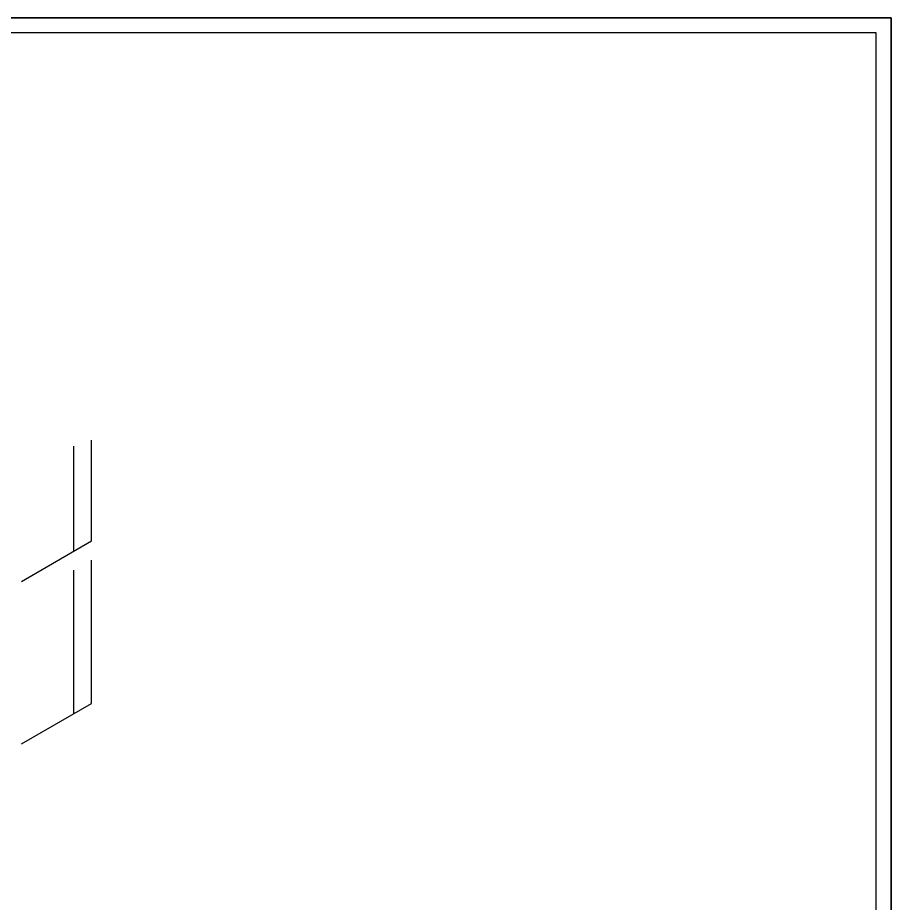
# Paper-space layout 'Layout1' of a CAD drawing. Extents: x -8 to 852, y -7 to 544.
# Drawn here: x 575.9 to 843.8, y 264.8 to 536.4 of the extents above; entities that cross this region are included whole.
import ezdxf
from ezdxf.enums import TextEntityAlignment as Align

# ---------------------------------------------------------------- set-up
doc = ezdxf.new("R2010")
doc.units = 0
doc.header["$LTSCALE"] = 10
doc.layers.get('0').update_dxf_attribs({"linetype": 'CONTINUOUS'})
doc.layers.get('Defpoints').update_dxf_attribs({"color": 9, "linetype": 'CONTINUOUS'})
for name, color, linetype in [('Beams', 145, 'CONTINUOUS'), ('FRAME', 7, 'CONTINUOUS'), ('Title Block', 255, 'CONTINUOUS'), ('TITLE BLOCK-TEXT', 12, 'CONTINUOUS')]:
    doc.layers.add(name, color=color, linetype=linetype)
doc.styles.add('Scovan Standard', font='Franklin%20Gothic%20Medium%20Cond%20Regular.ttf', dxfattribs={"height": 2.5})

# ---------------------------------------------------------------- blocks, each defined once
blk = doc.blocks.new('HYPERSTEELPAGEFRAME')
at = {"layer": 'FRAME'}
for p, q in [((843.77, 494.34), (0, 494.34)), ((843.77, 0), (843.77, 494.34)), ((839.12, 489.68), (4.66, 489.68)), ((839.12, 4.66), (839.12, 489.68))]:
    blk.add_line(p, q, dxfattribs=at)
blk = doc.blocks.new('padx-tbd')
at = {"layer": 'Title Block', "color": 255}
for p, q in [((0, 536.37), (843.77, 536.37)), ((843.77, 536.37), (843.77, 0))]:
    blk.add_line(p, q, dxfattribs=at)
at = {"layer": 'TITLE BLOCK-TEXT', "color": 12, "style": 'Scovan Standard', "flags": 8}
for tag, p in [('REF_5', (25, 38.42)), ('REV_5', (352.84, 38.42)), ('PROJECT5', (504.32, 38.42)), ('DATE5', (525.83, 38.42)), ('BY5', (542.96, 38.42)), ('CHK5', (555.71, 38.42)), ('PE5', (568.45, 38.42)), ('REF_4', (25, 31.19)), ('REV_4', (352.84, 31.19)), ('PROJECT4', (504.32, 31.19)), ('DATE4', (525.83, 31.19)), ('BY4', (542.96, 31.19)), ('CHK4', (555.71, 31.19)), ('PE4', (568.45, 31.19)), ('REF_3', (25, 23.97)), ('REV_3', (352.84, 23.97)), ('PROJECT3', (504.32, 23.97)), ('DATE3', (525.83, 23.97)), ('BY3', (542.96, 23.97)), ('CHK3', (555.71, 23.97)), ('PE3', (568.45, 23.97)), ('REF_2', (25, 16.74)), ('REV_2', (352.84, 16.74)), ('PROJECT2', (504.32, 16.74)), ('DATE2', (525.83, 16.74)), ('BY2', (542.96, 16.74)), ('CHK2', (555.71, 16.74)), ('PE2', (568.45, 16.74)), ('REF_1', (25, 9.51)), ('REV_1', (352.84, 9.51)), ('PROJECT1', (504.32, 9.51)), ('DATE1', (525.83, 9.51)), ('BY1', (542.96, 9.51)), ('CHK1', (555.71, 9.51)), ('PE1', (568.45, 9.51))]:
    blk.add_attdef(tag, text='', height=2.5, dxfattribs=at).set_placement(p, align=Align.MIDDLE_CENTER)
for tag, height, p in [('REF_5_DESC', 2.5, (52.27, 38.42)), ('REV_5_DESC', 2.5, (363.04, 38.42)), ('REF_4_DESC', 2.5, (52.27, 31.19)), ('REV_4_DESC', 2.5, (363.04, 31.19)), ('REF_3_DESC', 2.5, (52.27, 23.97)), ('REV_3_DESC', 2.5, (363.04, 23.97)), ('REF_2_DESC', 2.5, (52.27, 16.74)), ('REV_2_DESC', 2.5, (363.04, 16.74)), ('REF_1_DESC', 2.5, (52.27, 9.51)), ('REV_1_DESC', 2.5, (363.04, 9.51)), ('PATH', 2, (13, -2.9)), ('USER_PLOTTED', 2, (309, -2.9)), ('PLOT_DATE', 2, (348, -2.9))]:
    blk.add_attdef(tag, text='', height=height, dxfattribs=at).set_placement(p, align=Align.MIDDLE_LEFT)
at = {"layer": 'TITLE BLOCK-TEXT', "color": 12, "style": 'Scovan Standard'}
for tag, p in [('TITLE1', (747.45, 37.28)), ('LSD', (747.45, 31.28)), ('TITLE2', (747.45, 25.28)), ('TITLE3', (747.45, 19.28)), ('CLIENTDRAWINGNO', (686.57, 5.99)), ('RN', (838.5, 5.99))]:
    blk.add_attdef(tag, text='', height=4, dxfattribs=at).set_placement(p, align=Align.MIDDLE_CENTER)
at = {"layer": 'TITLE BLOCK-TEXT', "color": 210, "style": 'Scovan Standard', "flags": 8}
blk.add_attdef('DWGNO', text='', height=4, dxfattribs=at).set_placement((777.51, 5.99), align=Align.MIDDLE_CENTER)

psp = doc.layouts.get("Layout1")

# ---------------------------------------------------------------- linework, layer by layer
at = {"layer": 'Beams'}
for p, q in [((593.17, 372.8, -61.86), (593.17, 404.97, -157.62)), ((598.55, 375.91, -73.41), (598.56, 406.83, -169.17)), ((577.07, 363.5, -116.41), (598.56, 375.91, -133.95)), ((598.56, 326.11, -169.17), (598.55, 370.03, -152.59)), ((593.17, 322.99, -157.62), (593.16, 366.92, -141.03)), ((577.07, 313.7, -151.62), (598.56, 326.11, -169.17))]:
    psp.add_line(p, q, dxfattribs=at)

# ---------------------------------------------------------------- block references
psp.add_blockref('padx-tbd', (0, 0))
at = {"layer": 'Defpoints'}
psp.add_blockref('HYPERSTEELPAGEFRAME', (0, 42.04), dxfattribs=at)

doc.saveas('drawing.dxf')
